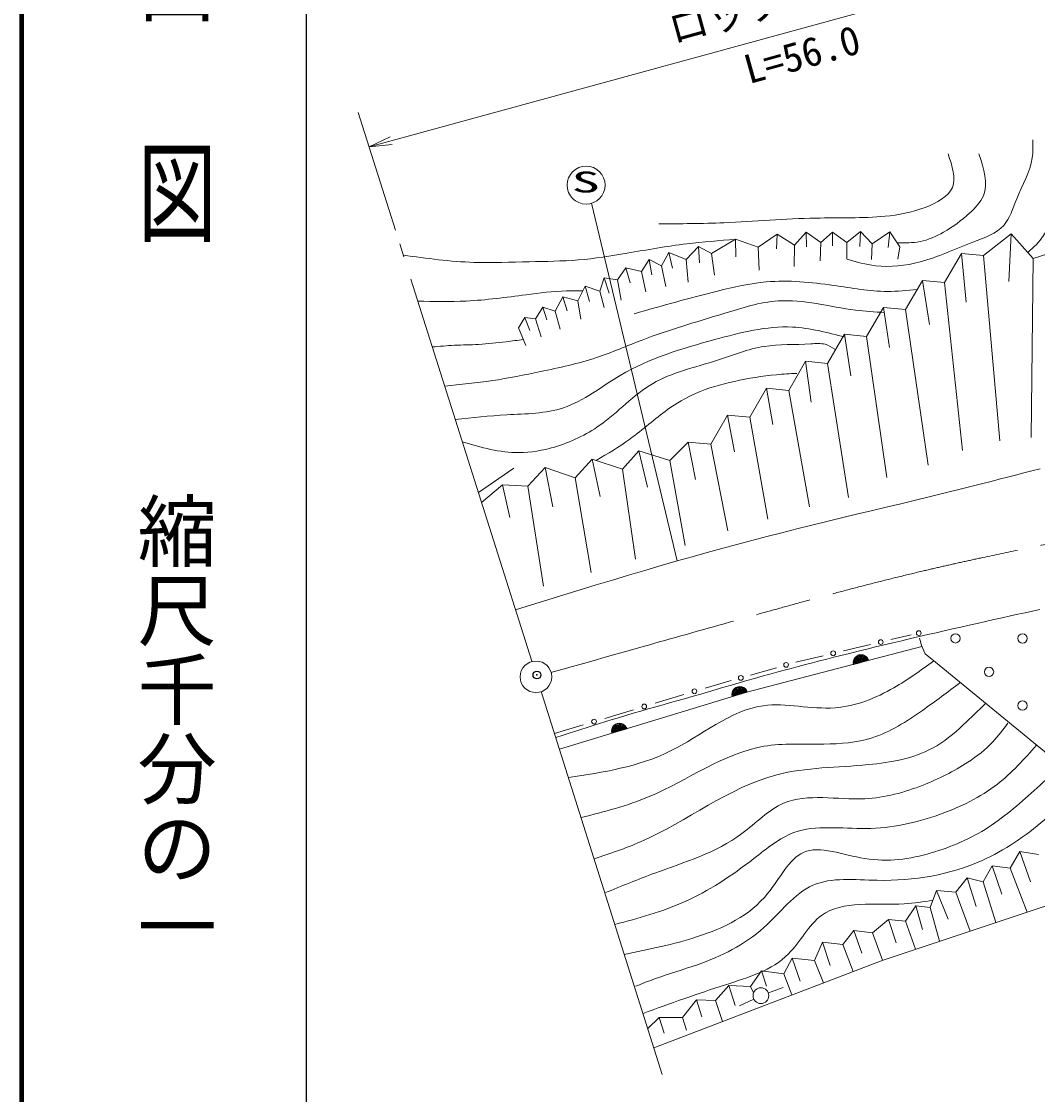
# Model space of a CAD drawing. Units: millimetres, scale not verified. Extents: x 40000 to 680000, y 20000 to 380000.
# Drawn here: x 40000 to 104242, y 252871 to 320730 of the extents above; entities that cross this region are included whole.
import ezdxf
from ezdxf.enums import TextEntityAlignment as Align

# ---------------------------------------------------------------- set-up
doc = ezdxf.new("R2010")
doc.units = ezdxf.units.MM
doc.header["$LTSCALE"] = 1000
doc.header["$PDMODE"] = 32
doc.header["$PDSIZE"] = 500
doc.linetypes.add('CHAIN', pattern=[18.5, 12, -1.5, 3.5, -1.5])
for name, color, linetype, lineweight in [('M-BGD', 7, 'Continuous', 13), ('M-BMK', 2, 'CHAIN', 13), ('M-BMK-SRVR', 3, 'Continuous', 13), ('M-STR-STR3', 7, 'Continuous', 13), ('M-STR-STRC', 7, 'Continuous', 13), ('M-TTL', 7, 'Continuous', 13), ('M-TTL-BAND', 7, 'Continuous', 25)]:
    doc.layers.add(name, color=color, linetype=linetype, lineweight=lineweight)
doc.layers.add('M-OTRS', color=6, linetype='Continuous')
doc.styles.add('@ＭＳ ゴシック', font='')
doc.styles.add('ＭＳ ゴシック', font='')
doc.styles.get('@ＭＳ ゴシック').set_extended_font_data('@MS Gothic')
doc.styles.get('ＭＳ ゴシック').set_extended_font_data('MS Gothic')

# ---------------------------------------------------------------- blocks, each defined once
blk = doc.blocks.new('open_arrow')
at = {"color": 0, "linetype": 'Continuous', "lineweight": -2}
blk.add_lwpolyline([(7.5, 1.25), (0, 0), (7.5, -1.25)], dxfattribs=at)

msp = doc.modelspace()

# ---------------------------------------------------------------- linework, layer by layer
at = {"layer": 'M-BGD'}
for p, q in [((88886, 306588), (89609, 307407)), ((89609, 307407), (90545, 306761)), ((89609, 307407), (89627, 306470)), ((90545, 306761), (91268, 307404)), ((91268, 307404), (92184, 306759)), ((91268, 307404), (91286, 306545)), ((92184, 306759), (93043, 307440)), ((93043, 307440), (93003, 306504)), ((93043, 307440), (93784, 306678)), ((93784, 306678), (94897, 307417)), ((94897, 307417), (94798, 306442)), ((94897, 307417), (95539, 306480)), ((83636, 306051), (85140, 306965)), ((85140, 306965), (86583, 306456)), ((85140, 306965), (85158, 305853)), ((86583, 306456), (87775, 307273)), ((87775, 307273), (87734, 306356)), ((87775, 307273), (88886, 306588)), ((90545, 306761), (90504, 305591)), ((92184, 306759), (92182, 305724)), ((100827, 305929), (102575, 307303)), ((102575, 307303), (102426, 304285)), ((103960, 305740), (102575, 307303)), ((80474, 305276), (80924, 306114)), ((80924, 306114), (82035, 305683)), ((80924, 306114), (81156, 305138)), ((82035, 305683), (82798, 306501)), ((82798, 306501), (83636, 306051)), ((82798, 306501), (82874, 305467)), ((83636, 306051), (83809, 304685)), ((86583, 306456), (86639, 305012)), ((88886, 306588), (88864, 305242)), ((93784, 306678), (93743, 305683)), ((95539, 306480), (95402, 305700)), ((98362, 304224), (99437, 306064)), ((100827, 305929), (99437, 306064)), ((99437, 306064), (99735, 302982)), ((103960, 305740), (105356, 306176)), ((79205, 304927), (79694, 305667)), ((79694, 305667), (80474, 305276)), ((79694, 305667), (79848, 304711)), ((82035, 305683), (82150, 304239)), ((100827, 305929), (101849, 294200)), ((103960, 305740), (103829, 294421)), ((77682, 304383), (78210, 305143)), ((78210, 305143), (79205, 304927)), ((78210, 305143), (78482, 304206)), ((79205, 304927), (79476, 303638)), ((80474, 305276), (80745, 303968)), ((76569, 303682), (76843, 304521)), ((76843, 304521), (77682, 304383)), ((76843, 304521), (77154, 303545)), ((77682, 304383), (77914, 303114)), ((95898, 302518), (96969, 304358)), ((98362, 304224), (96969, 304358)), ((96969, 304358), (97416, 301567)), ((98362, 304224), (99495, 293607)), ((75182, 303060), (75633, 303996)), ((75633, 303996), (76569, 303682)), ((75633, 303996), (75904, 303020)), ((76569, 303682), (76840, 302647)), ((72507, 301933), (72957, 302673)), ((72957, 302673), (73737, 302419)), ((72957, 302673), (73209, 301854)), ((73737, 302419), (74226, 303315)), ((74226, 303315), (75182, 303060)), ((74226, 303315), (74498, 302437)), ((75182, 303060), (75375, 301908)), ((93435, 300813), (94501, 302652)), ((95898, 302518), (94501, 302652)), ((94501, 302652), (94874, 300114)), ((71433, 301349), (71824, 302012)), ((71824, 302012), (72507, 301933)), ((71824, 302012), (72135, 301192)), ((73737, 302419), (74067, 301267)), ((95898, 302518), (97327, 292676)), ((71433, 301349), (71899, 300236)), ((72507, 301933), (72856, 300781)), ((90972, 299108), (92034, 300946)), ((93435, 300813), (92034, 300946)), ((92034, 300946), (92443, 298325)), ((93435, 300813), (94711, 291896)), ((88511, 297403), (89566, 299240)), ((90972, 299108), (89566, 299240)), ((89566, 299240), (89937, 296648)), ((90972, 299108), (92280, 290630)), ((86051, 295698), (87098, 297533)), ((88511, 297403), (87098, 297533)), ((87098, 297533), (87507, 295233)), ((88511, 297403), (89814, 290037)), ((83594, 293994), (84631, 295827)), ((86051, 295698), (84631, 295827)), ((84631, 295827), (85076, 293519)), ((86051, 295698), (87198, 289257)), ((80989, 292975), (82163, 294121)), ((83594, 293994), (82163, 294121)), ((82163, 294121), (82608, 291767)), ((83594, 293994), (84657, 288514)), ((77993, 292426), (79028, 293586)), ((80989, 292975), (79028, 293586)), ((79028, 293586), (79581, 291287)), ((68886, 290947), (71129, 292488)), ((72006, 291337), (73121, 292533)), ((74998, 291880), (73121, 292533)), ((73121, 292533), (73602, 290026)), ((74998, 291880), (76075, 293060)), ((77993, 292426), (76075, 293060)), ((76075, 293060), (76592, 290694)), ((80989, 292975), (81966, 287584)), ((74998, 291880), (76023, 285876)), ((77993, 292426), (78826, 286731)), ((101825, 291782), (102341, 291916)), ((102341, 291916), (102857, 292049)), ((102857, 292049), (103373, 292181)), ((103373, 292181), (103890, 292312)), ((103890, 292312), (104407, 292441)), ((69087, 290311), (70410, 291418)), ((72006, 291337), (70410, 291418)), ((70410, 291418), (70874, 289359)), ((72006, 291337), (72996, 285022)), ((98407, 290914), (99342, 291146)), ((99342, 291146), (100276, 291382)), ((100276, 291382), (100793, 291514)), ((100793, 291514), (101309, 291648)), ((101309, 291648), (101825, 291782)), ((95598, 290234), (96535, 290459)), ((96535, 290459), (97471, 290685)), ((97471, 290685), (98407, 290914)), ((92787, 289563), (93724, 289787)), ((93724, 289787), (94661, 290010)), ((94661, 290010), (95598, 290234)), ((89965, 288875), (90914, 289109)), ((90914, 289109), (91850, 289337)), ((91850, 289337), (92787, 289563)), ((88070, 288398), (89017, 288638)), ((89017, 288638), (89965, 288875)), ((85233, 287656), (86178, 287906)), ((86178, 287906), (87123, 288154)), ((87123, 288154), (88070, 288398)), ((82406, 286880), (83347, 287143)), ((83347, 287143), (84290, 287401)), ((84290, 287401), (85233, 287656)), ((80438, 286319), (81466, 286614)), ((81466, 286614), (82406, 286880)), ((77364, 285408), (78387, 285715)), ((78387, 285715), (79412, 286019)), ((79412, 286019), (80438, 286319)), ((75318, 284786), (76341, 285098)), ((76341, 285098), (77364, 285408)), ((73275, 284155), (74297, 284471)), ((74297, 284471), (75318, 284786)), ((71233, 283521), (72254, 283839)), ((72254, 283839), (73275, 284155)), ((94970, 281637), (96251, 281938)), ((96934, 281209), (96786, 281733)), ((85872, 278314), (96934, 281209)), ((91965, 280926), (93682, 281333)), ((96908, 281275), (97127, 280740)), ((88961, 280216), (90678, 280622)), ((97127, 280740), (97787, 280204)), ((86096, 279396), (87733, 279864)), ((97787, 280204), (108905, 271096)), ((83231, 278576), (84868, 279044)), ((74019, 274709), (85872, 278314)), ((80056, 277616), (81870, 278165)), ((76881, 276657), (78695, 277205)), ((73706, 275698), (75520, 276246)), ((102519, 267182), (103124, 268239)), ((103124, 268239), (104299, 268061)), ((103124, 268239), (103791, 266323)), ((94409, 261348), (112091, 267256)), ((100813, 266332), (101373, 267331)), ((101373, 267331), (102519, 267182)), ((101373, 267331), (101976, 265538)), ((102519, 267182), (103584, 264414)), ((99077, 265659), (99799, 266569)), ((99799, 266569), (100813, 266332)), ((99799, 266569), (100359, 264752)), ((100813, 266332), (101609, 263754)), ((97459, 264692), (97858, 265764)), ((97858, 265764), (99077, 265659)), ((97858, 265764), (98583, 263967)), ((99077, 265659), (99989, 263212)), ((95900, 263827), (96548, 264811)), ((96548, 264811), (97459, 264692)), ((96548, 264811), (96966, 263299)), ((97459, 264692), (98038, 262561)), ((93797, 263096), (94812, 263947)), ((94812, 263947), (95900, 263827)), ((94812, 263947), (95309, 262474)), ((95900, 263827), (96525, 262055)), ((91929, 262349), (92636, 263245)), ((92636, 263245), (93797, 263096)), ((92636, 263245), (93139, 261807)), ((93797, 263096), (94444, 261360)), ((90134, 261338), (90636, 262513)), ((90636, 262513), (91929, 262349)), ((90636, 262513), (91127, 261022)), ((91929, 262349), (92590, 260652)), ((79986, 255831), (94409, 261348)), ((88192, 260504), (88738, 261487)), ((88738, 261487), (90134, 261338)), ((88738, 261487), (89234, 260040)), ((90134, 261338), (90706, 259932)), ((86089, 259713), (86782, 260697)), ((86782, 260697), (88192, 260504)), ((86782, 260697), (87104, 259728)), ((88192, 260504), (88710, 259168)), ((83883, 258820), (84723, 259774)), ((84723, 259774), (86089, 259713)), ((84723, 259774), (85131, 258509)), ((86089, 259713), (86285, 259304)), ((87222, 259298), (88163, 259636)), ((81794, 257736), (82678, 258867)), ((82678, 258867), (83883, 258820)), ((82678, 258867), (83021, 257783)), ((83883, 258820), (84325, 257491)), ((86301, 258909), (85401, 258471)), ((79598, 257058), (80324, 257753)), ((80324, 257753), (81794, 257736)), ((80324, 257753), (80627, 256762)), ((81794, 257736), (82047, 256944))]:
    msp.add_line(p, q, dxfattribs=at)
msp.add_lwpolyline([(73784, 275451), (74179, 275579), (74574, 275706), (74969, 275833), (75363, 275960), (75759, 276086), (76154, 276211), (76550, 276335), (76946, 276458), (77342, 276580), (77739, 276700), (78210, 276841), (78682, 276980), (79154, 277117), (79627, 277253), (80100, 277388), (80573, 277523), (81046, 277657), (81520, 277791), (81993, 277925), (82466, 278061), (82951, 278200), (83437, 278341), (83922, 278482), (84407, 278623), (84892, 278764), (85377, 278905), (85862, 279044), (86348, 279183), (86834, 279321), (87321, 279457), (87768, 279581), (88216, 279703), (88664, 279823), (89113, 279942), (89561, 280061), (90011, 280177), (90460, 280293), (90910, 280408), (91360, 280522), (91810, 280635), (92358, 280772), (92907, 280908), (93455, 281043), (94004, 281176), (94554, 281309), (95103, 281441), (95653, 281572), (96203, 281701), (96753, 281830), (97303, 281958), (97824, 282078), (98346, 282197), (98868, 282316), (99389, 282434), (99911, 282552), (100433, 282669), (100956, 282786), (101478, 282902), (102000, 283019), (102522, 283135), (102991, 283239), (103460, 283343), (103929, 283448), (104397, 283551)], dxfattribs=at)
for centre, radius in [((94326, 281485), 150), ((96731, 282050), 150), ((99055, 281719), 295), ((103298, 281712), 295), ((91321, 280774), 150), ((88347, 280040), 150), ((101173, 279595), 295), ((85482, 279220), 150), ((82551, 278370), 150), ((79376, 277411), 150), ((103291, 277470), 295), ((76201, 276452), 150), ((86752, 259126), 500)]:
    msp.add_circle(centre, radius, dxfattribs=at)
for centre, radius in [((93086, 280186), 500), ((93086, 280186), 500), ((93086, 280186), 450), ((93086, 280186), 400), ((93086, 280186), 350), ((93086, 280186), 300), ((93086, 280186), 250), ((93086, 280186), 200), ((93086, 280186), 150), ((93086, 280186), 100), ((93086, 280186), 50), ((85421, 278177), 500), ((85421, 278177), 500), ((85421, 278177), 450), ((85421, 278177), 400), ((85421, 278177), 350), ((85421, 278177), 300), ((85421, 278177), 250), ((85421, 278177), 200), ((85421, 278177), 150), ((85421, 278177), 100), ((85421, 278177), 50), ((77807, 275855), 500), ((77807, 275855), 500), ((77807, 275855), 450), ((77807, 275855), 400), ((77807, 275855), 350), ((77807, 275855), 300), ((77807, 275855), 250), ((77807, 275855), 200), ((77807, 275855), 150), ((77807, 275855), 100), ((77807, 275855), 50)]:
    msp.add_arc(centre, radius, 15.83806, 195.83806, dxfattribs=at)
for points, knots in [([(92182, 305695), (92784, 305526), (93386, 305357), (94004, 305285), (94937, 305176), (95908, 305286), (96813, 305525), (97958, 305827), (98996, 306336), (100152, 306781), (100873, 307057), (101639, 307309), (102108, 307836), (102500, 308276), (102684, 308908), (102925, 309503), (103286, 310395), (103774, 311205), (103906, 312106), (103960, 312476), (103954, 312861), (103948, 313246)], [0, 0, 0, 0, 1, 1, 1, 2, 2, 2, 3, 3, 3, 4, 4, 4, 5, 5, 5, 6, 6, 6, 7, 7, 7, 7]), ([(103618, 306126), (103994, 306456), (104371, 306786), (104619, 307201), (104766, 307447), (104868, 307722), (104967, 307996), (105196, 308626), (105413, 309249), (105612, 309882), (105803, 310489), (105976, 311105), (106103, 311730), (106220, 312307), (106298, 312891), (106375, 313475)], [0, 0, 0, 0, 1, 1, 1, 2, 2, 2, 3, 3, 3, 4, 4, 4, 5, 5, 5, 5]), ([(80295, 307931), (81670, 307937), (83045, 307944), (84414, 308000), (86344, 308079), (88263, 308255), (90212, 308295), (91690, 308326), (93184, 308278), (94612, 308415), (95448, 308496), (96262, 308640), (97130, 308971), (97853, 309246), (98614, 309651), (98862, 310239), (99107, 310823), (98846, 311586), (98585, 312350)], [0, 0, 0, 0, 1, 1, 1, 2, 2, 2, 3, 3, 3, 4, 4, 4, 5, 5, 5, 6, 6, 6, 6]), ([(95365, 306735), (95855, 306725), (96345, 306716), (96818, 306810), (97338, 306913), (97838, 307140), (98301, 307405), (98897, 307744), (99433, 308145), (99953, 308622), (100302, 308942), (100644, 309297), (100816, 309696), (101148, 310470), (100841, 311410), (100533, 312350)], [0, 0, 0, 0, 1, 1, 1, 2, 2, 2, 3, 3, 3, 4, 4, 4, 5, 5, 5, 5]), ([(64143, 305952), (65628, 305749), (67112, 305545), (68603, 305494), (69772, 305454), (70945, 305508), (72118, 305536), (73148, 305561), (74179, 305566), (75203, 305650), (76236, 305736), (77263, 305902), (78288, 306075), (79546, 306289), (80802, 306513), (82066, 306667), (83090, 306792), (84121, 306870), (85151, 306949)], [0, 0, 0, 0, 1, 1, 1, 2, 2, 2, 3, 3, 3, 4, 4, 4, 5, 5, 5, 6, 6, 6, 6]), ([(78745, 302251), (80491, 302745), (82238, 303238), (84010, 303678), (85029, 303930), (86056, 304165), (87094, 304257), (88503, 304382), (89932, 304243), (91347, 304038), (92484, 303873), (93612, 303665), (94748, 303660), (95374, 303657), (96001, 303715), (96629, 303774)], [0, 0, 0, 0, 1, 1, 1, 2, 2, 2, 3, 3, 3, 4, 4, 4, 5, 5, 5, 5]), ([(65064, 303040), (66082, 303019), (67100, 302998), (68114, 303049), (69379, 303112), (70639, 303285), (71900, 303450), (72753, 303561), (73607, 303668), (74464, 303689), (74804, 303698), (75144, 303693), (75484, 303688)], [0, 0, 0, 0, 1, 1, 1, 2, 2, 2, 3, 3, 3, 4, 4, 4, 4]), ([(66760, 297672), (67767, 297770), (68774, 297868), (69773, 298018), (70791, 298170), (71801, 298376), (72811, 298586), (74005, 298835), (75201, 299091), (76356, 299474), (77333, 299799), (78281, 300216), (79243, 300583), (80933, 301230), (82664, 301724), (84416, 302265), (85545, 302614), (86683, 302982), (87834, 303057), (89450, 303161), (91092, 302686), (92730, 302479), (93337, 302402), (93943, 302362), (94550, 302322)], [0, 0, 0, 0, 1, 1, 1, 2, 2, 2, 3, 3, 3, 4, 4, 4, 5, 5, 5, 6, 6, 6, 7, 7, 7, 8, 8, 8, 8]), ([(67429, 295556), (68505, 295673), (69581, 295790), (70682, 295853), (71900, 295923), (73149, 295928), (74270, 296303), (75551, 296731), (76665, 297641), (77861, 298347), (79711, 299440), (81755, 300043), (83844, 300615), (85463, 301058), (87110, 301483), (88742, 301404), (89853, 301350), (90957, 301062), (92060, 300774)], [0, 0, 0, 0, 1, 1, 1, 2, 2, 2, 3, 3, 3, 4, 4, 4, 5, 5, 5, 6, 6, 6, 6]), ([(65979, 300145), (66442, 300188), (66906, 300231), (67371, 300253), (67882, 300278), (68394, 300278), (68904, 300307), (69485, 300339), (70063, 300407), (70641, 300479), (71005, 300524), (71369, 300570), (71733, 300617)], [0, 0, 0, 0, 1, 1, 1, 2, 2, 2, 3, 3, 3, 4, 4, 4, 4]), ([(67877, 294138), (69063, 293799), (70248, 293460), (71453, 293463), (72206, 293465), (72967, 293601), (73701, 293818), (74728, 294121), (75702, 294582), (76572, 295200), (77729, 296021), (78704, 297120), (79900, 297824), (81115, 298540), (82560, 298847), (83949, 299293), (84962, 299618), (85945, 300017), (86961, 300180), (87914, 300332), (88895, 300277), (89902, 300342), (90217, 300362), (90534, 300394), (90822, 300313), (91037, 300252), (91236, 300128), (91435, 300005)], [0, 0, 0, 0, 1, 1, 1, 2, 2, 2, 3, 3, 3, 4, 4, 4, 5, 5, 5, 6, 6, 6, 7, 7, 7, 8, 8, 8, 9, 9, 9, 9]), ([(76342, 292971), (77067, 293401), (77792, 293831), (78470, 294325), (79283, 294916), (80029, 295599), (80851, 296184), (81409, 296581), (82002, 296933), (82626, 297210), (83407, 297556), (84238, 297784), (85076, 297968), (85956, 298162), (86843, 298308), (87738, 298390), (88162, 298428), (88589, 298452), (89015, 298476)], [0, 0, 0, 0, 1, 1, 1, 2, 2, 2, 3, 3, 3, 4, 4, 4, 5, 5, 5, 6, 6, 6, 6]), ([(74587, 272912), (76787, 273250), (78986, 273588), (81000, 274578), (82993, 275557), (84803, 277174), (86890, 277459), (88338, 277658), (89920, 277215), (91437, 277328), (92751, 277426), (94016, 277940), (95165, 278599), (96049, 279107), (96863, 279700), (97677, 280293)], [0, 0, 0, 0, 1, 1, 1, 2, 2, 2, 3, 3, 3, 4, 4, 4, 5, 5, 5, 5]), ([(75385, 270387), (76843, 270756), (78301, 271124), (79696, 271714), (82143, 272748), (84396, 274463), (86941, 274895), (88160, 275102), (89446, 275015), (90730, 275031), (91776, 275044), (92821, 275125), (93794, 275434), (94930, 275796), (95968, 276467), (96962, 277165), (97779, 277738), (98567, 278329), (99354, 278920)], [0, 0, 0, 0, 1, 1, 1, 2, 2, 2, 3, 3, 3, 4, 4, 4, 5, 5, 5, 6, 6, 6, 6]), ([(76209, 267781), (77199, 268108), (78188, 268435), (79147, 268856), (82086, 270144), (84730, 272306), (87756, 273093), (89595, 273572), (91575, 273543), (93553, 273733), (94972, 273869), (96390, 274118), (97605, 274781), (98310, 275166), (98947, 275691), (99548, 276242), (100032, 276686), (100492, 277148), (100953, 277610)], [0, 0, 0, 0, 1, 1, 1, 2, 2, 2, 3, 3, 3, 4, 4, 4, 5, 5, 5, 6, 6, 6, 6]), ([(76891, 265622), (77933, 266051), (78975, 266480), (80037, 266871), (81934, 267570), (83893, 268149), (85542, 269371), (86434, 270032), (87235, 270882), (88190, 271292), (89687, 271936), (91564, 271498), (93314, 271577), (94606, 271636), (95829, 271976), (97006, 272440), (97990, 272827), (98942, 273300), (99831, 273882), (100407, 274260), (100957, 274683), (101425, 275182), (101769, 275549), (102069, 275956), (102368, 276363)], [0, 0, 0, 0, 1, 1, 1, 2, 2, 2, 3, 3, 3, 4, 4, 4, 5, 5, 5, 6, 6, 6, 7, 7, 7, 8, 8, 8, 8]), ([(77522, 263627), (79005, 264026), (80488, 264425), (81868, 265035), (83449, 265733), (84895, 266706), (86311, 267801), (87126, 268432), (87931, 269103), (88841, 269436), (90223, 269943), (91849, 269673), (93407, 269695), (95014, 269718), (96550, 270052), (98040, 270580), (99350, 271045), (100625, 271659), (101710, 272504), (102624, 273215), (103404, 274089), (104184, 274964)], [0, 0, 0, 0, 1, 1, 1, 2, 2, 2, 3, 3, 3, 4, 4, 4, 5, 5, 5, 6, 6, 6, 7, 7, 7, 7]), ([(78120, 261735), (79672, 262049), (81225, 262363), (82739, 262856), (84405, 263398), (86025, 264157), (87194, 265599), (87959, 266542), (88531, 267777), (89439, 268181), (90473, 268640), (91942, 268024), (93313, 267796), (94798, 267549), (96168, 267757), (97511, 268151), (98777, 268522), (100019, 269057), (101133, 269773), (102244, 270488), (103228, 271382), (104213, 272265), (104734, 272732), (105255, 273196), (105776, 273659)], [0, 0, 0, 0, 1, 1, 1, 2, 2, 2, 3, 3, 3, 4, 4, 4, 5, 5, 5, 6, 6, 6, 7, 7, 7, 8, 8, 8, 8]), ([(107109, 272567), (106322, 271769), (105535, 270971), (104680, 270238), (103484, 269212), (102154, 268314), (100731, 267675), (98693, 266760), (96462, 266378), (94107, 266419), (92681, 266444), (91209, 266624), (90036, 266106), (88859, 265587), (87982, 264365), (86937, 263428), (85710, 262326), (84250, 261617), (82736, 261083), (81835, 260765), (80915, 260509), (80020, 260183), (79619, 260036), (79222, 259875), (78825, 259714)], [0, 0, 0, 0, 1, 1, 1, 2, 2, 2, 3, 3, 3, 4, 4, 4, 5, 5, 5, 6, 6, 6, 7, 7, 7, 8, 8, 8, 8]), ([(79299, 258003), (81007, 258621), (82715, 259238), (84507, 259813), (85948, 260276), (87443, 260710), (88490, 261761), (89248, 262521), (89772, 263603), (90578, 264196), (91904, 265173), (93994, 264826), (95805, 264933), (96436, 264970), (97034, 265062), (97631, 265154)], [0, 0, 0, 0, 1, 1, 1, 2, 2, 2, 3, 3, 3, 4, 4, 4, 5, 5, 5, 5])]:
    msp.add_open_spline(points, degree=3, knots=knots, dxfattribs=at)
at = {"layer": 'M-BMK'}
msp.add_open_spline([(73474, 279553), (77128, 280587), (80782, 281620), (84439, 282648), (88594, 283816), (92754, 284977), (96953, 285968), (100082, 286707), (103232, 287351), (106381, 288001), (110987, 288952), (115589, 289914), (120206, 290809), (124143, 291573), (128090, 292288), (132056, 292876), (135401, 293371), (138760, 293776), (142116, 294200), (146411, 294742), (150702, 295315), (155008, 295743), (158560, 296096), (162122, 296351), (165684, 296587), (166277, 296627), (166871, 296666), (167465, 296700), (167861, 296723), (168257, 296744), (168653, 296765), (168720, 296768), (168786, 296772), (168852, 296775), (168918, 296779), (168984, 296782), (169050, 296786), (169116, 296789), (169182, 296793), (169248, 296796), (169369, 296803), (169490, 296809), (169612, 296816), (169632, 296817), (169652, 296818), (169672, 296820), (169692, 296821), (169713, 296822), (169733, 296823), (169735, 296823), (169737, 296823), (169740, 296823), (169768, 296825), (169796, 296822), (169824, 296820)], degree=3, knots=[0, 0, 0, 0, 1, 1, 1, 2, 2, 2, 3, 3, 3, 4, 4, 4, 5, 5, 5, 6, 6, 6, 7, 7, 7, 8, 8, 8, 9, 9, 9, 10, 10, 10, 11, 11, 11, 12, 12, 12, 13, 13, 13, 14, 14, 14, 15, 15, 15, 16, 16, 16, 17, 17, 17, 18, 18, 18, 18], dxfattribs=at)
at = {"layer": 'M-BMK-SRVR'}
for p, q in [((61293, 314970), (63642, 307538)), ((63918, 306666), (64176, 305849)), ((64626, 304424), (72259, 280275)), ((72867, 278354), (80518, 254149))]:
    msp.add_line(p, q, dxfattribs=at)
msp.add_circle((72524, 279286), 1000, dxfattribs=at)
at = {"layer": 'M-OTRS'}
msp.add_point((72593, 279403), dxfattribs=at)
at = {"layer": 'M-STR-STR3'}
msp.add_line((61975, 312810), (116447, 327716), dxfattribs=at)
at = {"layer": 'M-STR-STRC'}
msp.add_line((81466, 286614), (76042, 309244), dxfattribs=at)
msp.add_circle((75698, 310382), 1200, dxfattribs=at)
at = {"layer": 'M-TTL', "color": 2, "lineweight": 140}
msp.add_line((40000, 380000), (40000, 20000), dxfattribs=at)
at = {"layer": 'M-TTL-BAND'}
msp.add_line((58000, 370000), (58000, 20000), dxfattribs=at)

# ---------------------------------------------------------------- block references
at = {"layer": 'M-STR-STR3', "xscale": 193, "yscale": 193, "rotation": 15.3}
msp.add_blockref('open_arrow', (61975, 312810), dxfattribs=at)

# ---------------------------------------------------------------- texts
at = {"layer": 'M-STR-STR3', "style": 'ＭＳ ゴシック'}
msp.add_text('ロックネット', height=1833, rotation=15.404, dxfattribs=at).set_placement((80730, 321072), align=Align.TOP_LEFT)
msp.add_text('L=56.0', height=1833, rotation=15.569, dxfattribs=at).set_placement((86140, 316233), align=Align.BOTTOM_LEFT)
at = {"layer": 'M-STR-STRC', "style": 'ＭＳ ゴシック', "width": 2}
msp.add_text('S', height=1320, rotation=359.905, dxfattribs=at).set_placement((74778, 309521), align=Align.BOTTOM_LEFT)
at = {"layer": 'M-TTL-BAND', "style": '@ＭＳ ゴシック', "width": 1.4}
msp.add_text('平  面  図', height=3666, rotation=270, dxfattribs=at).set_placement((49777, 306475), align=Align.MIDDLE_RIGHT)
at = {"layer": 'M-TTL-BAND', "style": '@ＭＳ ゴシック'}
msp.add_text('縮尺千分の一', height=3666, rotation=270, dxfattribs=at).set_placement((49777, 261030), align=Align.MIDDLE_RIGHT)

doc.saveas('drawing.dxf')
